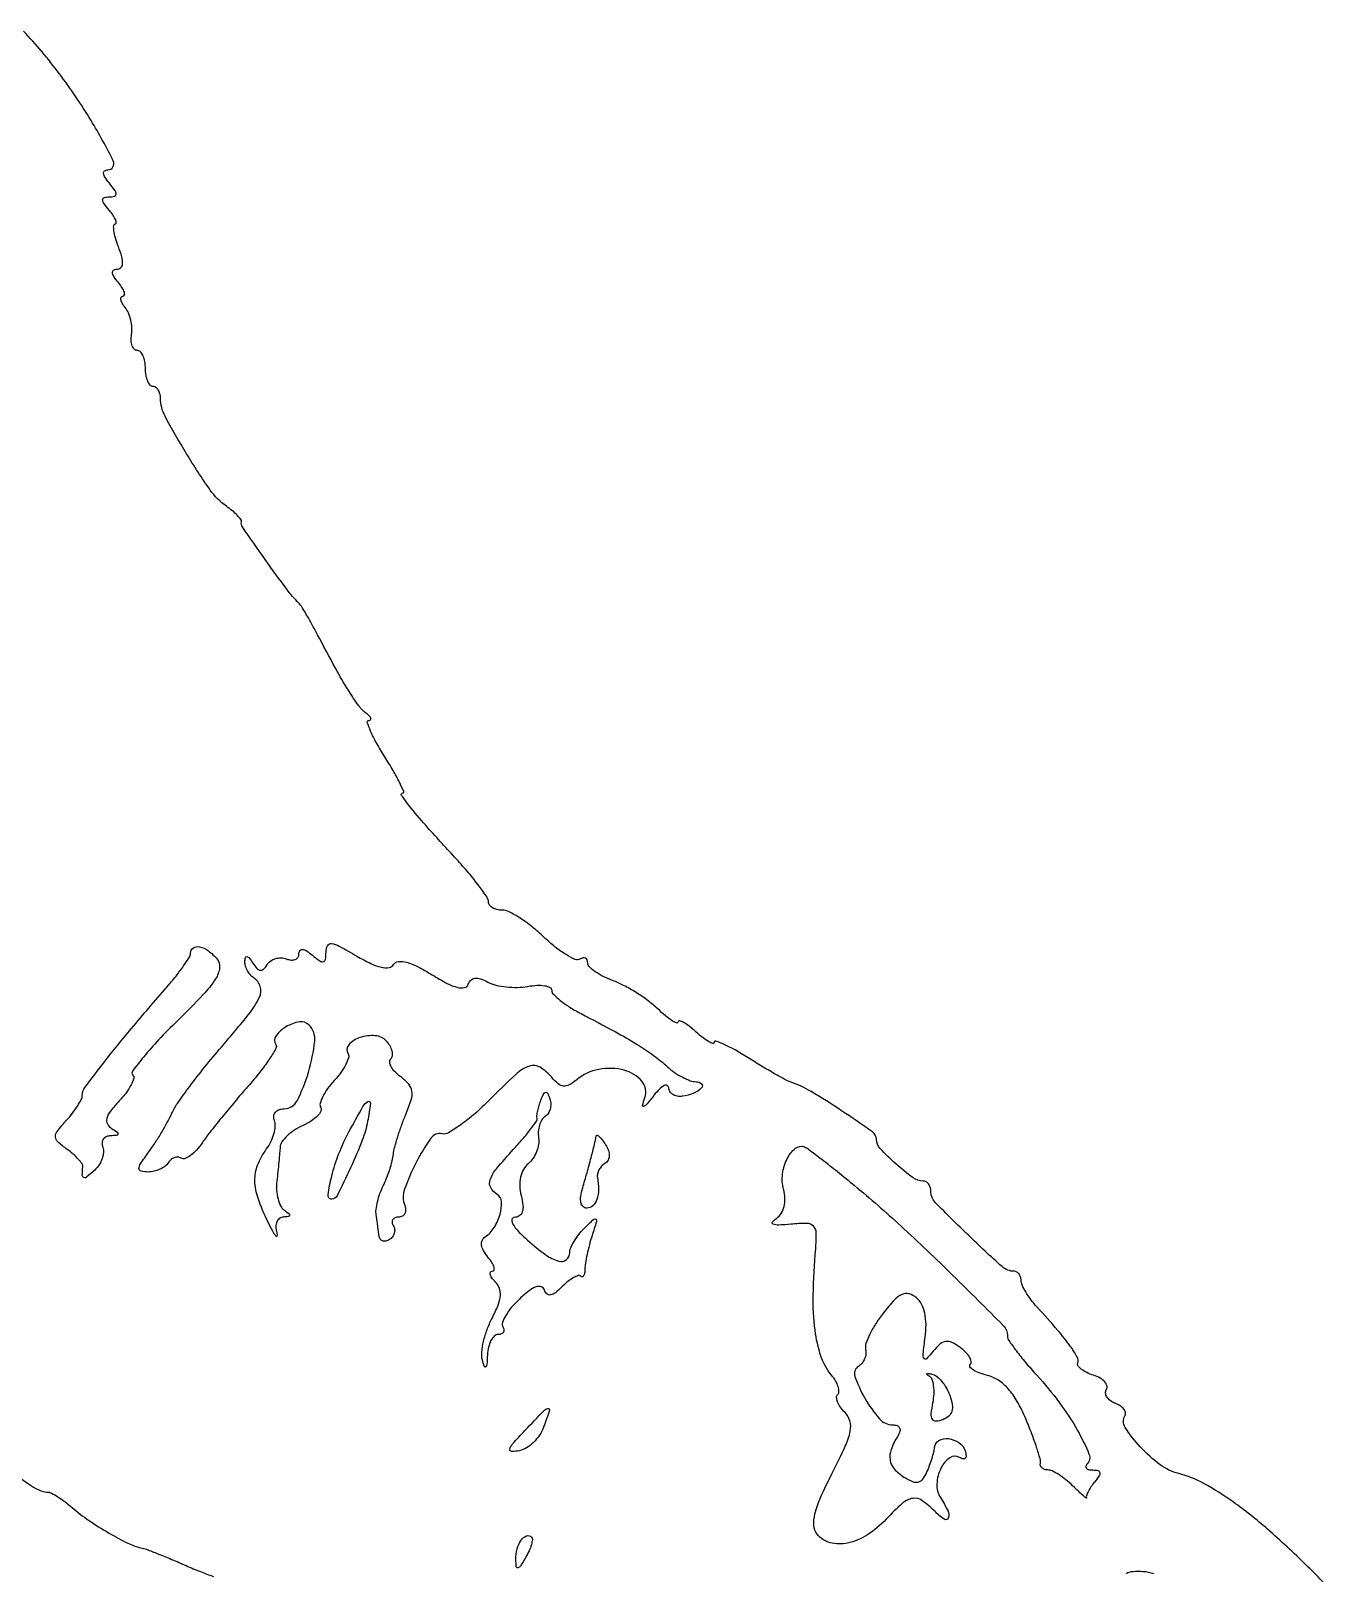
# Model space of a CAD drawing. Extents: x 1 to 280, y 1 to 370.
# Drawn here: x 129.3 to 274, y 151.6 to 322.4 of the extents above; entities that cross this region are included whole.
import ezdxf

# ---------------------------------------------------------------- set-up
doc = ezdxf.new("R2010")
doc.units = 0

msp = doc.modelspace()

# ---------------------------------------------------------------- linework, layer by layer
for points in [[(273.990176, 148.911248, 0.016807), (270.585693, 152.468861, 0.01357), (266.28309, 156.450235, 0.02435), (262.514259, 159.441083, 0.029829), (259.232908, 161.509672, 0.064322), (256.458263, 162.599831, -0.099002), (254.40316, 163.575545, -0.045573), (252.18941, 165.563495, -0.043861), (250.520295, 167.712629, -0.289245), (250.507881, 169.012752, 0.192807), (250.567722, 169.355931, 0.1145), (250.389771, 169.737568, 0.082637), (249.991734, 170.102165, 0.052616), (249.430874, 170.388152, -0.064228), (248.878173, 170.686293, -0.095059), (248.500551, 171.084969, -0.122164), (248.354398, 171.517852, -0.160369), (248.451139, 171.920941, 0.205567), (248.511716, 172.327002, 0.119873), (248.273484, 172.767257, 0.082658), (247.756164, 173.178156, 0.049785), (247.034834, 173.488944, -0.03387), (246.287707, 173.783072, -0.051932), (245.693896, 174.144312, -0.067661), (245.324299, 174.513921, -0.245626), (245.270313, 174.831178, 0.207123), (245.204322, 175.521508, 0.030787), (244.438299, 176.728988, 0.021711), (243.0717, 178.452879, 0.00581), (240.75, 181.071676, -0.023498), (240.080159, 181.883325, -0.026086), (239.514062, 182.727305, -0.026712), (239.111841, 183.490098, -0.108381), (239, 184, 0.073421), (238.943586, 184.38211, 0.087882), (238.779557, 184.70625, 0.10057), (238.535736, 184.922938, 0.132284), (238.249556, 185, -0.18513), (236.895014, 185.519332, -0.00826), (233.157003, 188.992926, -0.008004), (229.525195, 192.594918, -0.195825), (229, 193.884477, 0.074327), (228.936287, 194.310708, 0.088391), (228.751197, 194.672315, 0.100645), (228.476011, 194.914047, 0.130777), (228.15301, 195, -0.159984), (227.029508, 195.368928, -0.02326), (225.135342, 196.904026, -0.022397), (223.390523, 198.603966, -0.181413), (222.968392, 199.617295, 0.233942), (222.525245, 200.437392, 0.006547), (219.116781, 202.782651, 0.013112), (215.725812, 204.924506, 0.052532), (213.5, 205.95115, -0.042429), (212.912058, 206.20809, -0.005281), (211.692187, 206.886235, -0.006195), (210.2591, 207.726534, -0.005095), (208.75, 208.657818, 0.011982), (207.311027, 209.518689, 0.022405), (206.101562, 210.133616, 0.022709), (205.194713, 210.495985, 0.516025), (205, 210.357557, -0.491136), (204.84807, 210.240194, -0.066011), (204.4125, 210.417793, -0.03686), (203.768196, 210.851692, -0.017302), (203, 211.5, 0.017992), (202.231757, 212.146536, 0.038676), (201.5875, 212.574449, 0.071702), (201.155221, 212.740038, 0.481039), (201, 212.616032, -0.524898), (200.838202, 212.504373, -0.052766), (200.339063, 212.756731, -0.031941), (199.614158, 213.293532, -0.015202), (198.75, 214.069478, 0.030868), (197.688679, 214.964054, 0.019588), (196.353125, 215.876705, 0.019666), (194.966137, 216.67262, 0.034083), (193.75, 217.206258, -0.028956), (192.697045, 217.655486, -0.038968), (191.807813, 218.187366, -0.043526), (191.179022, 218.721237, -0.197474), (191, 219.156842, 0.103284), (190.932256, 219.481293, 0.179024), (190.743723, 219.677296, 0.165802), (190.46074, 219.711968, 0.086937), (190.127569, 219.578842, -0.247596), (189.606121, 219.543253, -0.032924), (188.595365, 220.073464, -0.031877), (187.394805, 220.91733, -0.021585), (186.136671, 222.019825, 0.022113), (184.832048, 223.160625, 0.02554), (183.490954, 224.124574, 0.025849), (182.288185, 224.813973, 0.117734), (181.509102, 225, -0.057714), (180.931909, 225.066847, -0.07694), (180.443299, 225.264375, -0.095807), (180.115867, 225.556684, -0.164197), (180, 225.9, 0.150092), (179.836758, 226.431557, 0.011475), (178.957187, 227.666563, 0.014951), (177.809829, 229.109692, 0.010817), (176.45, 230.65, -0.003219), (173.281884, 234.130539, -0.01313), (171.426909, 236.307328, -0.016763), (170.364981, 237.715986, -0.607354), (170.512545, 238, 0.543566), (170.615477, 238.15883, 0.011348), (170.132784, 239.175, 0.015626), (169.432196, 240.465375, 0.008612), (168.5, 242, -0.013001), (167.585329, 243.535999, -0.024371), (166.940653, 244.829498, -0.026223), (166.577274, 245.791403, -0.501529), (166.737455, 246.015313, 0.164883), (166.935058, 246.086751, 0.310347), (166.982253, 246.241942, 0.123231), (166.835115, 246.480936, 0.035038), (166.5, 246.765313, -0.077179), (165.645015, 247.624209, -0.01826), (164.512298, 249.306665, -0.013657), (163.056264, 251.799026, -0.004633), (161.072421, 255.499244, 0.005847), (160.4333, 256.684394, 0.007386), (159.813352, 257.764558, 0.005997), (159.270837, 258.653804, 0.05769), (158.994311, 258.999244, -0.037877), (157.659627, 260.537737, -0.005738), (155.26732, 263.836929, -0.001847), (152.736607, 267.44079, -0.207828), (152.624006, 268, 0.217939), (152.56527, 268.265086, 0.028673), (152.18246, 268.715403, 0.029014), (151.637029, 269.224452, 0.020474), (150.970397, 269.733288, -0.08779), (149.174609, 271.531754, -0.015501), (146.556622, 275.540559, -0.013616), (144.172816, 279.701142, -0.123894), (143.666667, 281.712465, 0.062873), (143.604517, 282.204755, 0.080992), (143.421875, 282.621787, 0.098215), (143.151143, 282.900859, 0.152354), (142.833333, 283, -0.219986), (142.51442, 283.147449, -0.07762), (142.244792, 283.5875, -0.059018), (142.061007, 284.23419, -0.039769), (142, 285, 0.043629), (141.933065, 285.765629, 0.063391), (141.732242, 286.4125, 0.0831), (141.436906, 286.850317, 0.205712), (141.088484, 287, -0.202269), (140.763518, 287.137069, -0.107343), (140.527884, 287.514063, -0.077157), (140.418592, 288.080053, -0.04932), (140.460059, 288.75, 0.057099), (140.495355, 289.511756, 0.041251), (140.367999, 290.353125, 0.041854), (140.109235, 291.143643, 0.068059), (139.74913, 291.75, -0.035065), (139.419358, 292.230257, -0.083918), (139.265915, 292.632812, -0.181577), (139.307895, 292.888852, -0.268443), (139.5, 293, 0.341777), (139.670922, 293.132287, 0.144806), (139.660392, 293.440625, 0.064878), (139.426283, 293.92363, 0.027963), (139, 294.5, -0.027007), (138.502587, 295.169859, -0.122332), (138.340989, 295.624851, -0.285877), (138.472964, 295.891841, -0.1396), (138.852804, 296, 0.201868), (139.267008, 296.174333, 0.180735), (139.456557, 296.602899, 0.082984), (139.375574, 297.358434, 0.022742), (139, 298.5, -0.01975), (138.67812, 299.458997, -0.03605), (138.504283, 300.265625, -0.046955), (138.477714, 300.838382, -0.400372), (138.647196, 301, 0.416913), (138.770459, 301.124404, 0.099861), (138.703631, 301.440625, 0.049063), (138.436296, 301.923782, 0.022328), (138, 302.5, -0.016921), (137.386402, 303.292434, -0.157546), (137.255111, 303.698768, -0.342148), (137.432862, 303.928118, -0.06312), (138, 304, 0.06312), (138.567138, 304.071882, 0.342148), (138.744889, 304.301232, 0.157546), (138.613598, 304.707566, 0.016921), (138, 305.5, -0.029097), (137.521812, 306.149623, -0.116346), (137.356011, 306.611395, -0.270638), (137.477073, 306.885761, -0.157953), (137.829675, 307, 0.555695), (138.435146, 307.973541, 0.021885), (135.984504, 312.440403, 0.024857), (132.461617, 317.642578, 0.026261), (128.499715, 322.370542, -0.011642)], [(128.021026, 162.222999, 0.035129), (129.850912, 160.949239, 0.122637), (131.21758, 160.535731, -0.112347), (131.608929, 160.425943, -0.017937), (132.298157, 160.019205, -0.019084), (133.088013, 159.470483, -0.015693), (133.888474, 158.82752, 0.02713), (135.699712, 157.439571, 0.017944), (137.915917, 156.038611, 0.017114), (140.057991, 154.886096, 0.064076), (141.5, 154.389895, -0.038892), (142.099248, 154.216812, -0.004699), (143.38125, 153.722041, -0.005562), (144.895166, 153.101779, -0.004553), (146.5, 152.40603, 0.010045), (148.086792, 151.738711, 0.013663), (149.545312, 151.205188, 0.010522)], [(250.635058, 151.546849, -0.097688), (251.413065, 151.769762, -0.041739), (252.5, 151.770691, -0.052414), (253.72162, 151.53916, -0.128247)]]:
    msp.add_lwpolyline(points, format="xyb")
for points in [[(149.925785, 219.589424, -0.208427), (150.211277, 218.603111, -0.110708), (149.767414, 217.38614, -0.047934), (148.403544, 215.650588, -0.008882), (145.545286, 212.759034, 0.010323), (143.460322, 210.637587, 0.017105), (141.802047, 208.754014, 0.011172), (140.566005, 207.17878, 0.37309), (140.597608, 206.735725, -0.274987), (140.694045, 206.355973, -0.048699), (140.406368, 205.646745, -0.040741), (139.860726, 204.784311, -0.026127), (139.099119, 203.876017, 0.022447), (138.124057, 202.730383, 0.097397), (137.724979, 201.937042, 0.18829), (137.785758, 201.333285, 0.133924), (138.248568, 200.825215, -0.015717), (138.86416, 200.406637, -0.274557), (138.956015, 200.193143, -0.350086), (138.808147, 200.050422, -0.020729), (138.143011, 200.015313, 0.099906), (137.66267, 199.912713, 0.140405), (137.326134, 199.635764, 0.141533), (137.188916, 199.224505, 0.102165), (137.267712, 198.744736, -0.112248), (137.35044, 198.169547, -0.064449), (137.204087, 197.480984, -0.059368), (136.864471, 196.789873, -0.061098), (136.374701, 196.20531, -0.013732), (135.519974, 195.449741, -0.250874), (135.176029, 195.378287, -0.340748), (134.997913, 195.624013, -0.020648), (135.066589, 196.591066, 0.185785), (134.986417, 196.898379, 0.028865), (134.583894, 197.39585, 0.028857), (134.015576, 197.952579, 0.02151), (133.329865, 198.500748, -0.026286), (132.2882, 199.349897, -0.206289), (132.03506, 199.905614, -0.173154), (132.242952, 200.528055, -0.017579), (133.263275, 201.738422, 0.019452), (133.928149, 202.533151, 0.023102), (134.489837, 203.334124, 0.022758), (134.895253, 204.04242, 0.119148), (135, 204.475749, -0.161283), (135.293419, 205.36173, -0.005827), (137.482579, 208.233806, -0.009055), (140.426765, 211.866877, -0.004156), (144.388685, 216.5, 0.011452), (145.38801, 217.703747, 0.015481), (146.23156, 218.839063, 0.012445), (146.872423, 219.810506, 0.140067), (146.998779, 220.25, -0.25003), (147.304182, 220.820314, -0.205602), (147.992139, 220.948052, -0.105404), (148.971484, 220.496534, -0.059079)], [(169.491198, 218.985758, -0.236301), (170.014238, 219.308696, -0.088157), (170.898801, 219.23171, -0.052813), (172.141016, 218.75247, -0.019964), (173.763932, 217.836881, 0.01756), (175.414576, 216.895162, 0.057293), (176.58615, 216.442259, 0.116517), (177.350109, 216.425119, 0.265885), (177.765423, 216.796268, -0.120148), (178.056325, 217.259337, -0.167147), (178.495946, 217.466041, -0.111645), (179.113501, 217.395279, -0.038755), (179.939146, 217.032568, 0.064132), (180.809551, 216.701653, 0.032191), (181.970669, 216.501311, 0.031329), (183.216711, 216.446618, 0.040175), (184.358476, 216.560115, -0.031648), (185.370869, 216.678195, -0.053289), (186.224052, 216.632384, -0.075433), (186.806812, 216.445259, -0.284718), (187, 216.133499, 0.199233), (187.186448, 215.684158, 0.027713), (187.954688, 214.99837, 0.028189), (189.005267, 214.253132, 0.020463), (190.25, 213.540946, -0.00429), (194.017886, 211.543971, -0.013728), (196.48077, 210.1227, -0.020006), (198.283407, 208.9135, -0.026181), (199.821855, 207.661219, 0.03239), (200.622978, 207.025474, 0.030963), (201.511282, 206.487983, 0.032471), (202.354586, 206.114096, 0.088329), (202.995407, 206, -0.193627), (203.595502, 205.758559, -0.412437), (203.606121, 205.304722, -0.111278), (202.74484, 204.72782, -0.05576), (201.471056, 204.392873, -0.077525), (200.906681, 204.397959, -0.099796), (200.42278, 204.581585, -0.114943), (200.094953, 204.912776, -0.131765), (199.968197, 205.338484, 0.29157), (199.803425, 205.582046, 0.224296), (199.474934, 205.571305, 0.077934), (198.9529, 205.191056, 0.027541), (198.333664, 204.5, -0.005074), (197.458944, 203.430879, -0.155481), (197.171667, 203.248184, -0.579689), (197.057009, 203.364543, -0.014734), (197.328229, 204.234746, 0.265136), (196.985, 206.051274, 0.15333), (195.046995, 207.270124, 0.111135), (192.213904, 207.371481, 0.127464), (189.768214, 206.222598, -0.044383), (188.941775, 205.652314, -0.153981), (188.314136, 205.518705, -0.153071), (187.721146, 205.769137, -0.0437), (187.010234, 206.487669, 0.083525), (185.707068, 207.610973, 0.226956), (184.524967, 207.727661, 0.10014), (183.027596, 206.814607, 0.010802), (180.097604, 203.980346, -0.01769), (178.482445, 202.460456, -0.024306), (176.92091, 201.220677, -0.022479), (175.574821, 200.343589, -0.188601), (174.871816, 200.230346, 0.299921), (173.626733, 199.747915, 0.034494), (171.979168, 197.057113, 0.036564), (170.696009, 194.083327, 0.17698), (170.725096, 192.274006, -0.083519), (170.823604, 191.787438, -0.131151), (170.727854, 191.374239, -0.150251), (170.453265, 191.100414, -0.122034), (170.047972, 191, 0.087099), (169.646275, 190.92949, 0.165964), (169.393483, 190.726548, 0.178898), (169.32854, 190.423882, 0.103085), (169.457295, 190.069098, -0.108373), (169.598899, 189.665803, -0.099685), (169.565079, 189.22714, -0.095498), (169.360589, 188.820631, -0.090427), (169.016312, 188.510081, -0.086163), (168.618754, 188.35052, -0.14367), (168.261823, 188.377561, -0.160466), (168.002366, 188.587041, -0.114462), (167.875, 188.940983, 0.003076), (167.813482, 189.435991, 0.001576), (167.73055, 190.056101, 0.001566), (167.641118, 190.694274, 0.002357), (167.558788, 191.25, -0.070078), (167.551483, 191.865594, -0.026995), (167.706546, 192.707982, -0.026088), (167.975887, 193.616602, -0.029166), (168.330302, 194.458022, 0.0204), (168.711531, 195.320541, 0.015491), (169.060647, 196.293831, 0.015736), (169.331452, 197.228706, 0.034921), (169.464671, 197.958022, -0.036379), (169.610336, 198.742548, -0.011431), (169.939585, 199.89114, -0.011353), (170.366836, 201.16026, -0.012339), (170.840368, 202.373517, 0.023115), (171.43202, 203.991487, 0.110307), (171.514674, 204.965875, 0.148345), (171.164528, 205.73007, 0.053862), (170.273782, 206.541756, -0.042249), (169.645855, 207.087863, -0.067835), (169.225462, 207.658346, -0.096363), (169.065351, 208.162569, -0.229069), (169.191461, 208.524794, 0.171327), (169.363869, 208.885346, 0.089072), (169.328055, 209.388957, 0.07121), (169.094099, 209.95674, 0.053351), (168.689889, 210.500053, 0.190069), (167.459369, 211.092801, 0.098071), (165.736924, 210.881143, 0.131326), (164.525118, 210.089034, 0.332574), (164.437411, 209.10127, -0.214742), (164.496409, 208.651809, -0.045602), (164.193567, 207.901623, -0.040102), (163.650515, 207.02571, -0.028728), (162.914404, 206.138498, 0.030262), (162.180316, 205.248186, 0.041754), (161.642946, 204.362905, 0.048035), (161.350876, 203.601078, 0.20888), (161.417627, 203.133282, -0.261521), (161.434629, 202.728614, -0.078047), (161.059473, 202.209042, -0.05609), (160.376758, 201.65968, -0.034512), (159.468643, 201.167667, 0.038218), (158.517854, 200.643393, 0.04343), (157.700685, 199.999799, 0.048306), (157.120147, 199.338327, 0.140499), (156.916667, 198.771439, -0.005787), (156.866089, 198.116085, -0.001831), (156.775699, 197.13911, -0.001828), (156.666929, 196.050385, -0.00203), (156.553797, 195, 0.043543), (156.529206, 193.989171, 0.047394), (156.683279, 193.018561, 0.05278), (156.979873, 192.224825, 0.131815), (157.38713, 191.765313, -0.023855), (157.868876, 191.413182, -0.263873), (157.953287, 191.199313, -0.33451), (157.809428, 191.055536, -0.031742), (157.281385, 191.015313, 0.158385), (156.854052, 190.870502, 0.134661), (156.55999, 190.493323, 0.102406), (156.4503, 189.924161, 0.064076), (156.546465, 189.25, -0.102796), (156.567528, 188.925383, -0.660004), (156.45627, 188.895312, -0.044912), (156.103482, 189.435845, -0.008219), (155.560184, 190.5, -0.029666), (154.478209, 193.085789, -0.079064), (154.122799, 195.04806, -0.098529), (154.425512, 196.759709, -0.065067), (155.388757, 198.516979, 0.044944), (155.883357, 199.339215, 0.044744), (156.223941, 200.237808, 0.048531), (156.373103, 201.077152, 0.111787), (156.281768, 201.708108, -0.115611), (156.213915, 202.203179, -0.150872), (156.388236, 202.623099, -0.135111), (156.789003, 202.902748, -0.085367), (157.354467, 203, 0.282314), (158.788426, 203.879773, 0.045324), (160.05948, 207.065805, 0.045342), (160.747792, 210.489692, 0.227077), (160.115178, 212.284822, 0.241259), (159.057851, 212.625763, 0.093381), (157.567787, 212.085619, 0.103252), (156.468302, 211.082172, 0.303548), (156.433364, 210.10782, -0.276407), (156.439615, 209.668432, -0.015779), (155.69457, 208.471245, -0.020452), (154.653804, 207.041199, -0.013241), (153.340691, 205.471127, 0.005564), (151.887125, 203.786366, 0.004992), (150.417212, 202.008103, 0.005009), (149.12992, 200.385754, 0.015618), (148.308954, 199.258586, -0.033742), (147.663888, 198.437172, -0.050507), (146.988679, 197.824732, -0.064251), (146.382853, 197.487893, -0.237491), (145.959714, 197.524898, 0.122932), (145.598057, 197.640323, 0.100769), (145.195009, 197.584938, 0.091001), (144.812024, 197.366202, 0.079365), (144.510081, 197.016312, -0.093068), (144.155298, 196.627115, -0.052978), (143.607357, 196.298542, -0.050391), (142.963454, 196.07539, -0.058294), (142.319011, 196, -0.051357), (141.509433, 196.083375, -0.363967), (141.282806, 196.370949, -0.140559), (141.456106, 196.911976, -0.009567), (142.388116, 198.25, 0.013331), (143.078626, 199.257404, 0.009337), (143.804402, 200.426563, 0.009428), (144.458075, 201.57348, 0.01934), (144.917688, 202.5, -0.046836), (145.534343, 203.588536, -0.008426), (146.900573, 205.478674, -0.009025), (148.583605, 207.643747, -0.008054), (150.4076, 209.831655, 0.007745), (153.451584, 213.478379, 0.060563), (154.62224, 215.3494, 0.181031), (154.718442, 216.550491, 0.186871), (154, 217.5, -0.075854), (153.618541, 217.824567, -0.054031), (153.298248, 218.286338, -0.053889), (153.083483, 218.807626, -0.074131), (153.015313, 219.309017, -0.056893), (153.072286, 219.756921, -0.398791), (153.240937, 219.865423, -0.185074), (153.498109, 219.706597, -0.021693), (153.890313, 219.143237, 0.040313), (154.341198, 218.544384, 0.184732), (154.720424, 218.347194, 0.225854), (155.084301, 218.471869, 0.060793), (155.476151, 218.961411, -0.100456), (155.859287, 219.369547, -0.08143), (156.399907, 219.633528, -0.079065), (157.012008, 219.716004, -0.085845), (157.601151, 219.599558, 0.069277), (158.136134, 219.475382, 0.117282), (158.589088, 219.54095, 0.152592), (158.887562, 219.782366, 0.148028), (159, 220.15383, -0.144652), (159.109908, 220.525786, -0.281709), (159.37895, 220.65475, -0.12063), (159.835917, 220.491924, -0.02759), (160.5, 220, 0.020249), (161.309883, 219.381467, 0.212376), (161.709856, 219.303214, 0.308596), (161.941324, 219.553267, 0.03706), (162, 220.34383, -0.116055), (162.168974, 221.062015, -0.318233), (162.6037, 221.29526, -0.093552), (163.473729, 221.016264, -0.009043), (165.412019, 219.919409, 0.020903), (166.961602, 219.090401, 0.056168), (168.139665, 218.67735, 0.094462), (168.978546, 218.646598, 0.219816)], [(166.607671, 201.620734, -0.048482), (166.012066, 199.520007, -0.014512), (164.707958, 196.454175, -0.006817), (163.238159, 193.370931, -0.285478), (162.641439, 193, -0.454485), (162.224325, 193.477847, -0.028513), (162.628485, 195.551097, -0.030761), (163.431359, 198.048578, -0.030374), (164.537419, 200.439624, -0.004325), (166.084537, 203.253864, -0.136091), (166.636795, 203.810089, -0.617392), (166.913347, 203.625817, -0.014051)], [(186.263525, 202.134346, 0.114337), (185.907564, 201.766335, 0.061053), (185.64862, 201.18511, 0.055941), (185.518893, 200.493418, 0.056767), (185.546745, 199.793688, -0.078341), (185.544406, 199.055218, -0.054258), (185.322906, 198.24841, -0.053727), (184.929076, 197.498715, -0.07188), (184.41477, 196.929266, 0.092464), (183.881513, 196.287963, 0.072155), (183.557298, 195.440024, 0.064882), (183.466218, 194.448081, 0.052018), (183.618074, 193.385578, -0.034024), (183.811698, 192.308587, -0.103963), (183.739937, 191.573569, -0.17268), (183.414277, 191.142049, -0.140682), (182.858408, 190.968399, 0.370356), (182.594995, 190.731408, 0.164859), (182.693973, 190.238106, 0.059462), (183.290062, 189.443444, 0.021733), (184.305764, 188.468399, 0.022668), (186.326897, 186.846677, 0.085613), (187.775354, 186.128941, 0.242292), (188.616831, 186.287438, 0.231297), (189, 187.071429, -0.103673), (189.109494, 187.593826, -0.032485), (189.47938, 188.307505, -0.030888), (190.00738, 189.071275, -0.029702), (190.631932, 189.774789, -0.006184), (191.664615, 190.78224, -0.403247), (191.892978, 190.780884, -0.279941), (191.961699, 190.514357, -0.004407), (191.474753, 188.95336, 0.012775), (191.17198, 187.922382, 0.011927), (190.914657, 186.853487, 0.011996), (190.731636, 185.893549, 0.039224), (190.676155, 185.25, -0.034821), (190.641366, 184.800296, -0.094798), (190.536567, 184.500074, -0.226953), (190.385071, 184.396526, -0.23906), (190.214286, 184.452381, 0.27795), (189.934678, 184.52175, 0.052189), (189.428813, 184.305897, 0.042509), (188.816246, 183.893472, 0.026974), (188.175595, 183.318452, -0.027413), (187.408257, 182.630936, -0.122439), (186.863815, 182.379852, -0.240853), (186.470401, 182.494795, -0.123646), (186.186934, 182.939198, 0.233418), (185.841877, 183.28774, 0.17233), (185.290587, 183.282497, 0.07761), (184.487229, 182.837629, 0.023393), (183.423111, 181.927767, 0.028595), (182.55724, 181.015721, 0.041118), (181.91048, 180.10991, 0.047625), (181.540698, 179.329918, 0.229164), (181.589837, 178.85464, -0.101599), (181.709151, 178.528862, -0.177933), (181.65179, 178.251051, -0.167178), (181.423285, 178.06486, -0.088334), (181.059017, 178, 0.194779), (180.645405, 177.83252, 0.080181), (180.277011, 177.339063, 0.062715), (180.006346, 176.611176, 0.044837), (179.883999, 175.75, -0.007542), (179.813688, 174.695749, -0.176228), (179.690541, 174.427623, -0.557189), (179.541521, 174.46178, -0.017654), (179.323603, 175.182868, -0.089461), (179.255898, 176.030259, -0.032182), (179.453063, 177.228666, -0.030691), (179.843568, 178.543195, -0.031791), (180.38836, 179.784112, 0.023583), (181.064946, 181.259012, 0.073772), (181.319079, 182.317372, 0.112448), (181.206796, 183.140499, 0.106871), (180.748756, 183.851244, -0.03413), (180.363357, 184.293182, -0.093311), (180.17904, 184.662553, -0.227122), (180.218877, 184.894766, -0.243188), (180.422445, 185, 0.323868), (180.615952, 185.140029, 0.155453), (180.619029, 185.463013, 0.069143), (180.381971, 185.970534, 0.029429), (179.936747, 186.576215, -0.042997), (179.437657, 187.29522, -0.097433), (179.226143, 187.919678, -0.140548), (179.301859, 188.431274, -0.139816), (179.637244, 188.826215, 0.105429), (180.624924, 189.841168, 0.072156), (181.279353, 191.315966, 0.082035), (181.434385, 192.721318, 0.245615), (180.956326, 193.526992, -0.132404), (180.247224, 194.282166, -0.212545), (180.184873, 195.148943, -0.087328), (180.882273, 196.36342, -0.013049), (182.75, 198.486188, 0.010298), (183.794836, 199.660605, 0.015289), (184.65615, 200.734684, 0.010336), (185.315488, 201.649206, 0.211564), (185.377319, 201.97597, -0.092258), (185.363881, 202.268063, -0.019557), (185.454059, 202.771839, -0.019844), (185.606936, 203.356093, -0.017702), (185.810839, 203.949438, -0.019452), (186.117212, 204.663488, -0.253298), (186.34271, 204.82805, -0.329473), (186.557541, 204.710051, -0.027563), (186.805405, 204.083784, -0.076455), (186.89936, 203.5336, -0.072036), (186.827053, 202.968661, -0.076122), (186.605077, 202.475669, -0.105746)], [(192.894427, 196.934752, 0.067595), (192.524888, 196.630652, 0.062536), (192.238469, 196.231435, 0.066583), (192.074526, 195.801711, 0.104829), (192.065635, 195.408359, -0.045819), (192.194557, 194.051346, -0.084458), (192.012558, 192.960836, -0.124025), (191.553507, 192.261207, -0.188002), (190.883369, 192, -0.200097), (190.477499, 192.169202, -0.146925), (190.245855, 192.604455, -0.085814), (190.227352, 193.312978, -0.03577), (190.433554, 194.25, 0.004011), (190.912549, 195.915156, 0.004009), (191.364837, 197.588016, 0.003993), (191.737489, 199.0594, 0.014611), (191.938802, 200, -0.472112), (192.052954, 200.063402, -0.09658), (192.277398, 199.920253, -0.04306), (192.597938, 199.558026, -0.018615), (192.962526, 199.026393, -0.052125), (193.289805, 198.365397, -0.097339), (193.385487, 197.778179, -0.124589), (193.246569, 197.295892, -0.122831)], [(220.553646, 194.5, -0.013155), (225.698572, 190.011307, -0.00839), (231.452009, 184.53777, -0.00277), (237.014705, 179.003981, -0.19815), (237.5, 177.827495, 0.150027), (237.647644, 177.346512, 0.011269), (238.44912, 176.219572, 0.014779), (239.493382, 174.902275, 0.010675), (240.731046, 173.494538, -0.025334), (243.253125, 170.450446, -0.031995), (245.248248, 167.386991, -0.030535), (246.521136, 164.766952, -0.302936), (246.293451, 163.626784, 0.145764), (246.165151, 163.389631, 0.26051), (246.229461, 163.184118, 0.142612), (246.503458, 163.043375, 0.047838), (246.955778, 163, -0.061536), (247.517842, 162.930562, -0.307978), (247.718009, 162.705737, -0.182275), (247.628035, 162.322629, -0.025371), (247.131121, 161.657991, 0.023947), (246.722161, 161.114229, 0.033632), (246.41541, 160.590349, 0.035606), (246.232897, 160.147968, 0.216871), (246.258676, 159.907991, -0.819457), (246.223531, 159.876415, -0.018334), (245.903605, 160.13391, -0.010418), (245.381961, 160.605641, -0.004591), (244.711045, 161.25, 0.024495), (243.955605, 161.919837, 0.027432), (243.165288, 162.485938, 0.028262), (242.447297, 162.887759, 0.113916), (241.961045, 163, -0.078789), (241.604192, 163.056583, -0.106232), (241.322284, 163.220313, -0.123031), (241.159536, 163.464372, -0.131448), (241.136093, 163.75, 0.116328), (241.1109, 164.23301, 0.008609), (240.716051, 165.505204, 0.011592), (240.178172, 167.0193, 0.008526), (239.515053, 168.671971, 0.028758), (238.579915, 170.57795, 0.052971), (237.578192, 171.982673, 0.065705), (236.481055, 172.933849, 0.084483), (235.260962, 173.470639, -0.02704), (234.345193, 173.753891, -0.055429), (233.674455, 174.090215, -0.101428), (233.339201, 174.420344, -0.358338), (233.366458, 174.699791, 0.246619), (233.467449, 175.024188, 0.088977), (233.292264, 175.490648, 0.062441), (232.875711, 176.025745, 0.038328), (232.267882, 176.54607, 0.042023), (231.328397, 177.118685, 0.150057), (230.642042, 177.233316, 0.150318), (230.010334, 176.942985, 0.042218), (229.256077, 176.144947, -0.023159), (228.526942, 175.312147, -0.502919), (228.249958, 175.347401, -0.156814), (228.149472, 175.840214, -0.006088), (228.378439, 177.705744, 0.036402), (228.465698, 179.122153, 0.05222), (228.320777, 180.370327, 0.061804), (227.959804, 181.379897, 0.103172), (227.39988, 182.083092, 0.105931), (226.584136, 182.50949, 0.177187), (225.821515, 182.448229, 0.098193), (224.961518, 181.825596, 0.020471), (223.745, 180.402949, 0.024334), (222.906522, 179.223125, 0.029295), (222.241712, 178.036346, 0.030198), (221.811428, 176.994529, 0.140163), (221.777428, 176.351008, -0.086236), (221.80467, 175.844012, -0.069016), (221.665875, 175.314127, -0.069114), (221.38841, 174.842735, -0.087022), (221.010643, 174.506578, 0.348272), (220.596828, 173.36211, 0.050326), (221.690606, 170.938173, 0.048303), (223.319297, 168.661537, 0.216617), (224.774625, 168, -0.086107), (225.27333, 167.913475, -0.203844), (225.544816, 167.662703, -0.180423), (225.570922, 167.266872, -0.066912), (225.337137, 166.75, 0.048782), (224.602869, 165.271356, 0.129186), (224.478384, 164.106624, 0.146689), (224.943214, 163.123798, 0.069982), (226.024466, 162.216794, 0.038039), (226.976577, 161.718442, 0.158787), (227.612749, 161.66025, 0.181845), (228.109661, 161.988292, 0.052909), (228.574705, 162.797063, 0.015253), (228.869143, 163.522398, 0.013541), (229.131572, 164.293512, 0.013725), (229.329877, 165.000401, 0.039997), (229.413633, 165.5, -0.248592), (229.902179, 166.256426, -0.157426), (230.955546, 166.467478, -0.125482), (232.116843, 166.024776, -0.160143), (232.796399, 165.110804, -0.048965), (232.91403, 164.594233, -0.211258), (232.825963, 164.299488, -0.285173), (232.577801, 164.220417, -0.076758), (232.179905, 164.388812, 0.300755), (231.096801, 164.355524, 0.128079), (230.116877, 163.194479, 0.098112), (229.666757, 161.436303, 0.15603), (230.054463, 159.946118, -0.025455), (230.905555, 158.435915, -0.216668), (230.932531, 157.677594, -0.481048), (230.477849, 157.545433, -0.042908), (229.428571, 158.428571, 0.044204), (228.009378, 159.616798, 0.19492), (226.966625, 159.854017, 0.143851), (225.857022, 159.322023, 0.020952), (224.050041, 157.553266, -0.060175), (221.967237, 155.811715, -0.090335), (219.786992, 154.90014, -0.11782), (217.848693, 154.936432, -0.16538), (216.413488, 155.878933, -0.150482), (216.04804, 156.840456, -0.0765), (216.163102, 158.141411, -0.045048), (216.788512, 159.961639, -0.012939), (218.077392, 162.651327, 0.009975), (219.528171, 165.63338, 0.05767), (220.074541, 167.295279, 0.12131), (220.03018, 168.431565, 0.126909), (219.461523, 169.39562, -0.041616), (218.982038, 169.962332, -0.061146), (218.671331, 170.535305, -0.080364), (218.56412, 171.027747, -0.212981), (218.69012, 171.356786, 0.20644), (218.825187, 171.696689, 0.070592), (218.733576, 172.230792, 0.055925), (218.449944, 172.86159, 0.03963), (218.002691, 173.496758, -0.092483), (216.83316, 175.596052, -0.049785), (216.171829, 178.494132, -0.036578), (215.971737, 182.357581, -0.015856), (216.244995, 187.5, 0.024007), (216.310145, 189.269901, 0.197127), (216.001822, 189.998194, 0.196958), (215.270713, 190.300537, 0.023961), (213.5, 190.221288, -0.011815), (212.124566, 190.12622, -0.107553), (211.535656, 190.226646, -0.497218), (211.468719, 190.473519, -0.081683), (211.893399, 190.86893, 0.102585), (212.429732, 191.411496, 0.083824), (212.754125, 192.162149, 0.07261), (212.841893, 193.076604, 0.051671), (212.685249, 194.095606, -0.096469), (212.57786, 195.786228, -0.083014), (213.095645, 197.492939, -0.107227), (214.003423, 198.629755, -0.27234), (215.00896, 198.783305, -0.066582), (215.466295, 198.525555, -0.002891), (216.930087, 197.408221, -0.004877), (218.649458, 196.053013, -0.003455)], [(231.091621, 171.281362, -0.043763), (231.368946, 170.266861, -0.114809), (231.332024, 169.517696, -0.145104), (230.983122, 168.968607, -0.087758), (230.317792, 168.568454, -0.072387), (229.575774, 168.401054, -0.289249), (229.182159, 168.608867, -0.1565), (229.054522, 169.203553, -0.02246), (229.235328, 170.450707, 0.035321), (229.352127, 171.433645, 0.046234), (229.311684, 172.33696, 0.053986), (229.135326, 173.04229, 0.186156), (228.829659, 173.390114, -0.032007), (228.557279, 173.555509, -0.504972), (228.554877, 173.648374, -0.199279), (228.708094, 173.690451, -0.016084), (229.129497, 173.623501, -0.123226), (229.63759, 173.387436, -0.048364), (230.192414, 172.842067, -0.044075), (230.70495, 172.107559, -0.041734)], [(186.10492, 167.75, -0.060144), (185.649749, 166.862291, -0.051138), (184.97408, 166.053772, -0.053518), (184.191863, 165.439703, -0.091298), (183.421674, 165.13518, -0.050739), (182.547186, 165.053579, -0.492444), (182.354142, 165.308955, -0.11637), (182.67216, 165.891654, -0.007008), (184.03453, 167.367904, -0.002342), (186.137099, 169.562423, -0.156153), (186.590235, 169.805464, -0.571537), (186.759976, 169.609906, -0.007509)], [(184.122073, 153.325003, -0.009073), (183.526993, 152.343107, -0.200091), (183.258773, 152.154512, -0.446695), (183.081567, 152.281648, -0.022266), (183.030409, 153.083333, -0.068411), (183.167873, 154.24879, -0.088309), (183.616467, 155.226472, -0.14874), (184.203585, 155.6908, -0.298202), (184.75833, 155.575003, -0.22822), (184.856077, 155.295699, -0.040891), (184.746741, 154.738754, -0.036971), (184.497543, 154.055001, -0.025833)]]:
    msp.add_lwpolyline(points, format="xyb", close=True)

doc.saveas('drawing.dxf')
